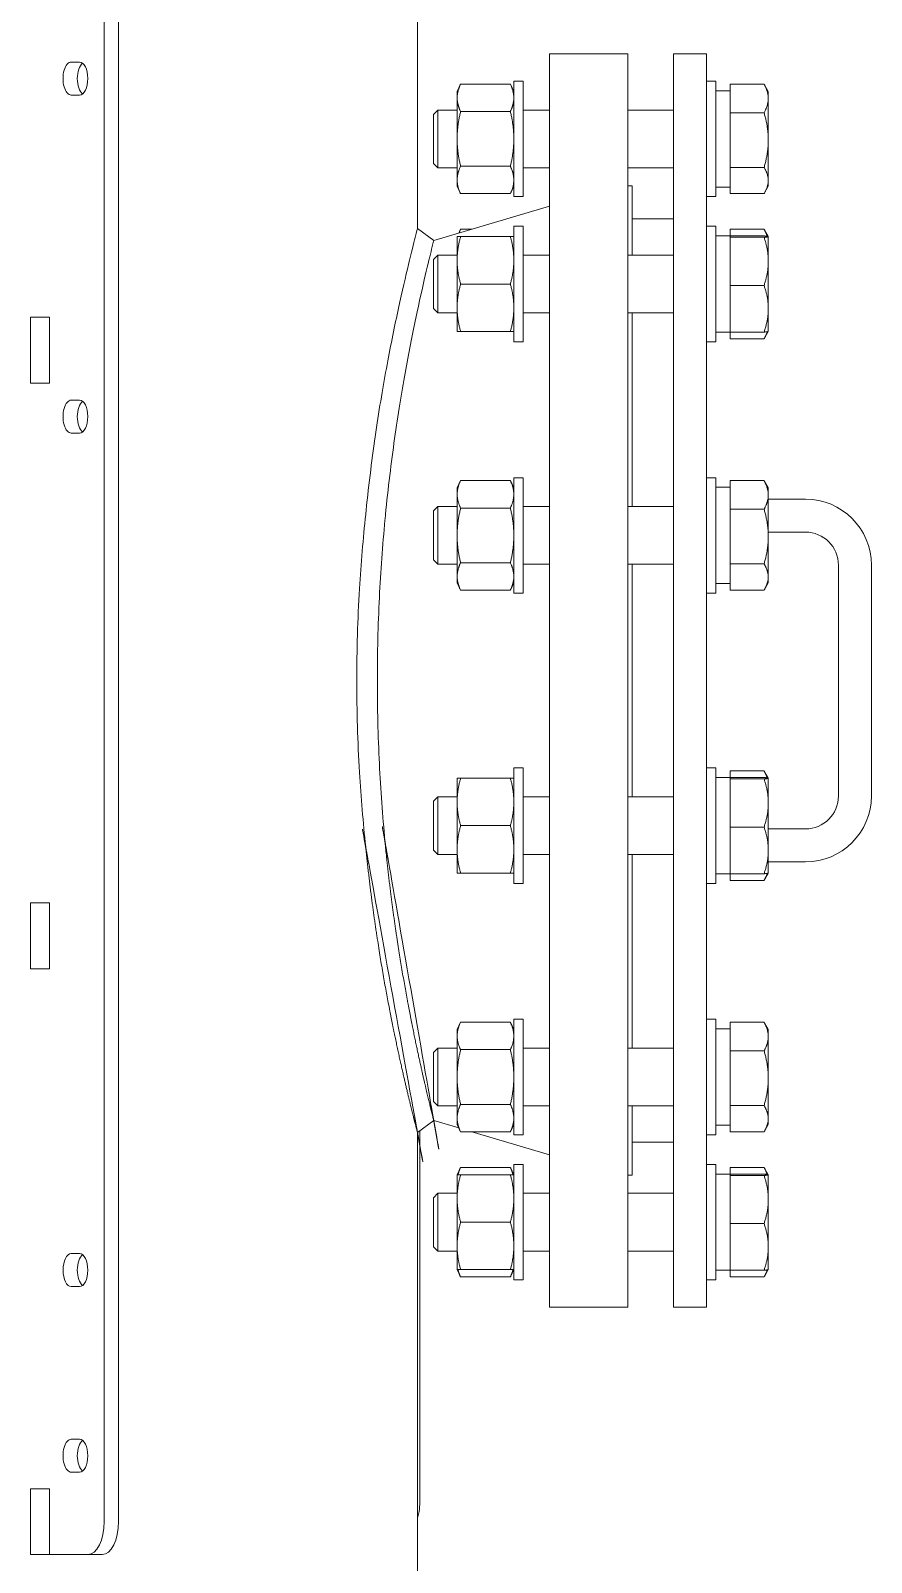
# Model space of a CAD drawing. Header units: inches. Extents: x 20 to 536, y 8 to 344.
# Drawn here: x 127.18 to 139.93, y 98.86 to 122.08 of the extents above; entities that cross this region are included whole.
import ezdxf

# ---------------------------------------------------------------- set-up
doc = ezdxf.new("R2010")
doc.units = ezdxf.units.IN
doc.header["$LTSCALE"] = 16
doc.header["$MEASUREMENT"] = 0
doc.layers.add('Visible (ANSI)', color=7, linetype='Continuous', lineweight=50)

msp = doc.modelspace()

# ---------------------------------------------------------------- linework, layer by layer
at = {"layer": 'Visible (ANSI)', "linetype": 'Continuous', "lineweight": 18}
for p, q in [((133.049184188083, 119.0787245635524), (133.049184188083, 140.2292990986651)), ((128.2997833185475, 99.47596743752455), (128.2997833185475, 128.2259674375245)), ((128.5162896694937, 128.2259674375245), (128.5162896694937, 99.47596743752455)), ((135.049184188083, 102.7259674375245), (135.049184188083, 121.7259674375245)), ((135.049184188083, 121.7259674375245), (136.239184188083, 121.7259674375245)), ((136.239184188083, 102.7259674375245), (136.239184188083, 121.7259674375245)), ((136.9294772440828, 121.7259674375245), (136.9294772440828, 102.7259674375246)), ((137.4294772440828, 121.7259674375245), (136.9294772440828, 121.7259674375245)), ((137.4294772440828, 102.7259674375246), (137.4294772440828, 121.7259674375245)), ((127.7997833185478, 121.6009674375245), (127.9247833185477, 121.6009674375245)), ((133.6498522440821, 121.1553369609816), (133.7017194989885, 121.2665666480763)), ((133.7017194989885, 121.2665666480763), (134.4569849891757, 121.2665666480763)), ((134.5088522440821, 121.1553369609816), (134.4569849891757, 121.2665666480763)), ((134.5088522440821, 121.3113369609816), (134.5088522440821, 119.5613369609816)), ((134.5088522440821, 121.3113369609816), (134.6494772440821, 121.3113369609816)), ((134.6494772440821, 119.5613369609816), (134.6494772440821, 121.3113369609816)), ((137.4294772440821, 121.3113369609816), (137.5701022440821, 121.3113369609816)), ((137.5701022440821, 119.5613369609816), (137.5701022440821, 121.3113369609816)), ((137.789102244082, 121.1146466769448), (137.7891022440821, 121.2660157588421)), ((137.7891022440821, 121.2660157588421), (138.3030310833954, 121.2660157588421)), ((138.3672272440821, 121.1550869609816), (138.3097381032765, 121.2546610737404)), ((127.9247833185477, 121.1009674375246), (127.7997833185478, 121.1009674375246)), ((133.6498522440821, 121.1553369609816), (133.649852244082, 121.0590092263026)), ((133.649852244082, 121.0590092263026), (133.6498522440819, 120.4363369609816)), ((137.7891022440821, 121.1658369609816), (137.5701022440821, 121.1658369609816)), ((137.789102244082, 121.1146466769448), (137.789102244082, 120.984479402243)), ((137.7891022440819, 120.8331103203457), (137.7891022440819, 120.9844794022429)), ((138.367227244082, 121.0495630395939), (138.3672272440821, 121.1550869609816)), ((138.3672272440819, 120.4182709214155), (138.367227244082, 121.0495630395939)), ((133.2891022440821, 120.8076869609816), (133.3552561810899, 120.8738369609816)), ((133.2891022440821, 120.0649869609816), (133.2891022440821, 120.8076869609816)), ((133.3552561810899, 120.8738369609816), (133.3552561810899, 119.9988369609816)), ((133.6498522440821, 120.8738369609816), (133.3552561810899, 120.8738369609816)), ((133.7017194989883, 120.851451804529), (134.4569849891755, 120.851451804529)), ((135.0491841880823, 120.8738369609816), (134.6494772440821, 120.8738369609816)), ((136.9294772440821, 120.8738369609816), (136.2391841880823, 120.8738369609816)), ((137.7891022440819, 120.5430060464471), (137.7891022440819, 120.8331103203457)), ((137.7891022440819, 120.8331103203457), (138.3030310833952, 120.8331103203457)), ((137.7891022440819, 120.5430060464471), (137.7891022440819, 120.2935357963838)), ((133.6498522440819, 120.4363369609816), (133.649852244082, 119.8136646956606)), ((137.7891022440819, 120.0034315224852), (137.7891022440819, 120.2935357963838)), ((138.367227244082, 119.8050448428032), (138.3672272440818, 120.4182709214155)), ((133.2891022440821, 120.0649869609816), (133.3552561810899, 119.9988369609816)), ((133.6498522440821, 119.9988369609816), (133.3552561810899, 119.9988369609816)), ((133.649852244082, 119.8136646956606), (133.6498522440821, 119.7173369609816)), ((133.7017194989883, 120.0212221174343), (134.4569849891755, 120.0212221174343)), ((135.0491841880823, 119.9988369609816), (134.6494772440821, 119.9988369609816)), ((136.9294772440821, 119.9988369609816), (136.2391841880823, 119.9988369609816)), ((137.789102244082, 119.8646963304839), (137.7891022440819, 120.0034315224852)), ((137.7891022440819, 120.0034315224852), (138.3030310833952, 120.0034315224852)), ((137.789102244082, 119.8646963304839), (137.789102244082, 119.7453933551225)), ((133.6498522440821, 119.7173369609816), (133.7017194989885, 119.6061072738869)), ((133.7017194989885, 119.6061072738869), (134.4569849891757, 119.6061072738869)), ((134.5088522440821, 119.7173369609816), (134.4569849891757, 119.6061072738869)), ((136.239184188083, 119.7259674375245), (136.301684188083, 119.7259674375245)), ((136.3016841880819, 118.6738750776102), (136.301684188083, 119.7259674375245)), ((137.7678048407379, 119.7068369609816), (137.5701022440821, 119.7068369609816)), ((137.7891022440821, 119.6066581631211), (137.789102244082, 119.7453933551225)), ((137.7891022440821, 119.6066581631211), (138.3030310833955, 119.6066581631211)), ((138.3672272440821, 119.7175869609816), (138.3097381032765, 119.6180128482228)), ((138.3672272440821, 119.7175869609816), (138.367227244082, 119.8050448428032)), ((133.2955055021282, 118.8962408451416), (135.049184188083, 119.4159674375246)), ((134.5088522440821, 119.5613369609816), (134.6494772440821, 119.5613369609816)), ((137.4294772440821, 119.5613369609816), (137.5701022440821, 119.5613369609816)), ((134.508852244081, 119.1113750776102), (134.508852244081, 117.3613750776102)), ((134.508852244081, 119.1113750776102), (134.649477244081, 119.1113750776102)), ((134.649477244081, 117.3613750776102), (134.649477244081, 119.1113750776102)), ((136.301684188083, 119.2259674375245), (136.9294772440828, 119.2259674375245)), ((137.429477244081, 119.1113750776102), (137.570102244081, 119.1113750776102)), ((137.570102244081, 117.3613750776102), (137.570102244081, 119.1113750776102)), ((133.049184188083, 119.0787245635524), (133.2955055021282, 118.8962408451416)), ((133.649852244081, 118.9553750776102), (133.6498522440808, 118.5958750776102)), ((133.674677838996, 119.0086137377037), (133.7017194989909, 119.0666047647049)), ((133.7017194989909, 119.0666047647049), (133.8703530834785, 119.0666047647049)), ((133.7017194989872, 118.9553750776102), (134.4569849891744, 118.9553750776102)), ((137.7891022440809, 118.9658750776102), (137.5701022440809, 118.9658750776102)), ((137.7891022440845, 118.9658750776102), (137.7891022440845, 119.0660538754707)), ((137.7891022440845, 119.0660538754707), (138.3030310833979, 119.0660538754707)), ((137.7891022440809, 118.9658750776102), (137.7891022440809, 118.9517617404643)), ((137.7891022440811, 118.9653284263454), (138.3030310833944, 118.9653284263454)), ((137.7891022440808, 118.944467560732), (137.7891022440809, 118.9517617404643)), ((137.7891022440808, 118.6895827999232), (137.7891022440808, 118.944467560732)), ((137.7891022440808, 118.944467560732), (138.3030310833942, 118.944467560732)), ((138.3670960955992, 118.95535223345), (138.3097381032789, 119.054699190369)), ((138.3672272440809, 118.9551250776102), (138.3670960955957, 118.95535223345)), ((138.3672272440809, 118.9548979935387), (138.3672272440809, 118.9551250776102)), ((138.3672272440808, 118.5799908863644), (138.3672272440809, 118.9548979935387)), ((133.2891022440809, 118.6077250776102), (133.3552561810888, 118.6738750776102)), ((133.3552561810888, 118.6738750776102), (133.3552561810888, 117.7988750776102)), ((133.649852244081, 118.6738750776102), (133.3552561810888, 118.6738750776102)), ((135.0491841880812, 118.6738750776102), (134.649477244081, 118.6738750776102)), ((136.929477244081, 118.6738750776102), (136.2391841880812, 118.6738750776102)), ((137.7891022440808, 118.6895827999232), (137.7891022440807, 118.4703989728056)), ((133.2891022440809, 117.8650250776102), (133.2891022440809, 118.6077250776102)), ((133.6498522440808, 118.5958750776102), (133.6498522440808, 117.8768750776102)), ((137.7891022440807, 118.2155142119968), (137.7891022440807, 118.4703989728056)), ((138.3672272440808, 117.8614679704359), (138.3672272440808, 118.5799908863644)), ((133.7017194989871, 118.2363750776102), (134.4569849891743, 118.2363750776102)), ((137.7891022440807, 117.9679236309203), (137.7891022440807, 118.2155142119968)), ((137.7891022440807, 118.2155142119968), (138.3030310833941, 118.2155142119968)), ((137.7891022440807, 117.9679236309203), (137.7891022440808, 117.7550123099515)), ((127.1837364819187, 117.7359674375245), (127.4707852534795, 117.7359674375245)), ((127.1837364819187, 117.7359674375245), (127.1837364819187, 116.7359674375245)), ((127.4707852534795, 117.7359674375245), (127.4707852534795, 116.7359674375245)), ((133.2891022440809, 117.8650250776102), (133.3552561810888, 117.7988750776102)), ((133.649852244081, 117.7988750776102), (133.3552561810888, 117.7988750776102)), ((133.6498522440808, 117.8768750776102), (133.649852244081, 117.5173750776102)), ((135.0491841880812, 117.7988750776102), (134.649477244081, 117.7988750776102)), ((136.929477244081, 117.7988750776102), (136.2391841880812, 117.7988750776102)), ((136.3016841880809, 114.863429320896), (136.3016841880815, 117.7988750776102)), ((137.7891022440808, 117.507421728875), (137.7891022440808, 117.7550123099515)), ((138.3672272440809, 117.5176250776102), (138.3672272440808, 117.8614679704359)), ((133.7017194989872, 117.5173750776102), (134.4569849891744, 117.5173750776102)), ((137.7891022440809, 117.5068750776102), (137.5701022440809, 117.5068750776102)), ((137.7891022440809, 117.507421728875), (137.7891022440809, 117.5068750776102)), ((137.7891022440808, 117.507421728875), (138.3030310833942, 117.507421728875)), ((137.7891022440845, 117.4066962797497), (137.7891022440845, 117.5068750776102)), ((138.3670960955992, 117.5173979217704), (138.3097381032789, 117.4180509648513)), ((138.3672272440809, 117.5176250776102), (138.3670960955957, 117.5173979217704)), ((134.508852244081, 117.3613750776102), (134.649477244081, 117.3613750776102)), ((137.429477244081, 117.3613750776102), (137.5701022440809, 117.3613750776102)), ((137.7891022440845, 117.4066962797497), (138.3030310833979, 117.4066962797497)), ((127.1837364819187, 116.7359674375245), (127.4707852534795, 116.7359674375245)), ((127.7997833185478, 116.4759674375245), (127.9247833185477, 116.4759674375245)), ((127.9247833185477, 115.9759674375245), (127.7997833185478, 115.9759674375245)), ((133.6498522440803, 115.144929320896), (133.7017194989867, 115.2561590079906)), ((133.7017194989867, 115.2561590079906), (134.4569849891739, 115.2561590079906)), ((134.5088522440803, 115.144929320896), (134.4569849891739, 115.2561590079906)), ((134.5088522440803, 115.300929320896), (134.5088522440803, 113.5509293208959)), ((134.5088522440803, 115.300929320896), (134.6494772440803, 115.300929320896)), ((134.6494772440803, 113.5509293208959), (134.6494772440803, 115.300929320896)), ((137.4294772440803, 115.300929320896), (137.5701022440803, 115.300929320896)), ((137.5701022440803, 113.5509293208959), (137.5701022440803, 115.300929320896)), ((137.7891022440802, 115.1042390368592), (137.7891022440803, 115.2556081187564)), ((137.7891022440803, 115.2556081187564), (138.3030310833937, 115.2556081187564)), ((138.3672272440803, 115.144679320896), (138.3097381032747, 115.2442534336548)), ((133.6498522440803, 115.144929320896), (133.6498522440802, 115.048601586217)), ((133.6498522440802, 115.048601586217), (133.6498522440801, 114.425929320896)), ((137.7891022440803, 115.155429320896), (137.5701022440803, 115.155429320896)), ((137.7891022440802, 115.1042390368592), (137.7891022440802, 114.9740717621573)), ((137.7891022440801, 114.8227026802601), (137.7891022440802, 114.9740717621573)), ((138.3672272440802, 115.0391553995082), (138.3672272440803, 115.144679320896)), ((138.3672272440801, 114.4078632813298), (138.3672272440802, 115.0391553995082)), ((138.9294772440813, 114.9759674375245), (138.3672272440812, 114.9759674375245)), ((133.2891022440803, 114.797279320896), (133.3552561810882, 114.8634293208959)), ((133.2891022440803, 114.054579320896), (133.2891022440803, 114.797279320896)), ((133.3552561810882, 114.8634293208959), (133.3552561810882, 113.988429320896)), ((133.6498522440803, 114.8634293208959), (133.3552561810882, 114.8634293208959)), ((133.7017194989865, 114.8410441644433), (134.4569849891737, 114.8410441644433)), ((135.0491841880805, 114.8634293208959), (134.6494772440803, 114.8634293208959)), ((136.9294772440803, 114.8634293208959), (136.2391841880805, 114.8634293208959)), ((137.7891022440801, 114.5325984063615), (137.7891022440801, 114.8227026802601)), ((137.7891022440801, 114.8227026802601), (138.3030310833934, 114.8227026802601)), ((137.7891022440801, 114.5325984063615), (137.7891022440801, 114.2831281562982)), ((138.9294772440813, 114.4759674375245), (138.3672272440812, 114.4759674375245)), ((133.6498522440801, 114.425929320896), (133.6498522440802, 113.8032570555749)), ((137.7891022440801, 113.9930238823996), (137.7891022440801, 114.2831281562982)), ((138.3672272440802, 113.7946372027175), (138.3672272440801, 114.4078632813298)), ((133.2891022440803, 114.0545793208959), (133.3552561810882, 113.988429320896)), ((133.7017194989865, 114.0108144773486), (134.4569849891737, 114.0108144773486)), ((133.6498522440803, 113.988429320896), (133.3552561810882, 113.988429320896)), ((133.6498522440802, 113.8032570555749), (133.6498522440803, 113.706929320896)), ((135.0491841880805, 113.988429320896), (134.6494772440803, 113.988429320896)), ((136.9294772440803, 113.988429320896), (136.2391841880805, 113.988429320896)), ((136.3016841880808, 110.4635055541531), (136.3016841880808, 113.988429320896)), ((137.7891022440802, 113.8542886903982), (137.7891022440801, 113.9930238823996)), ((137.7891022440801, 113.9930238823996), (138.3030310833935, 113.9930238823996)), ((137.7891022440802, 113.8542886903982), (137.7891022440802, 113.7349857150369)), ((138.3672272440803, 113.707179320896), (138.3672272440802, 113.7946372027175)), ((139.4294772440813, 110.4759674375245), (139.4294772440813, 113.9759674375245)), ((139.9294772440813, 110.4759674375245), (139.9294772440813, 113.9759674375245)), ((133.6498522440803, 113.706929320896), (133.7017194989867, 113.5956996338013)), ((133.7017194989867, 113.5956996338013), (134.4569849891739, 113.5956996338013)), ((134.5088522440803, 113.706929320896), (134.4569849891739, 113.5956996338013)), ((134.5088522440803, 113.5509293208959), (134.6494772440803, 113.5509293208959)), ((137.4294772440803, 113.5509293208959), (137.5701022440803, 113.5509293208959)), ((137.7891022440803, 113.696429320896), (137.5701022440803, 113.696429320896)), ((137.7891022440803, 113.5962505230355), (137.7891022440802, 113.7349857150369)), ((137.7891022440803, 113.5962505230355), (138.3030310833937, 113.5962505230355)), ((138.3672272440803, 113.707179320896), (138.3097381032747, 113.6076052081371)), ((134.5088522440803, 110.9010055541531), (134.5088522440803, 109.1510055541531)), ((134.5088522440803, 110.9010055541531), (134.6494772440803, 110.9010055541531)), ((134.6494772440803, 109.1510055541531), (134.6494772440803, 110.9010055541531)), ((137.4294772440803, 110.9010055541531), (137.5701022440803, 110.9010055541531)), ((137.5701022440803, 109.1510055541531), (137.5701022440803, 110.9010055541531)), ((137.7891022440803, 110.7555055541531), (137.5701022440803, 110.7555055541531)), ((137.7891022440851, 110.7555055541531), (137.7891022440852, 110.8556843520136)), ((137.7891022440852, 110.8556843520136), (138.3030310833986, 110.8556843520136)), ((137.7891022440803, 110.7555055541531), (137.7891022440803, 110.7413922170072)), ((137.7891022440804, 110.7549589028883), (138.3030310833938, 110.7549589028883)), ((138.3670960955999, 110.7449827099929), (138.3097381032796, 110.844329666912)), ((133.6498522440803, 110.7450055541531), (133.6498522440801, 110.3855055541531)), ((133.7017194989866, 110.7450055541531), (134.4569849891737, 110.7450055541531)), ((137.7891022440802, 110.7340980372749), (137.7891022440803, 110.7413922170072)), ((137.7891022440801, 110.4792132764661), (137.7891022440802, 110.7340980372749)), ((137.7891022440802, 110.7340980372749), (138.3030310833935, 110.7340980372749)), ((138.3672272440803, 110.7447555541531), (138.367096095595, 110.7449827099929)), ((138.3672272440803, 110.7445284700816), (138.3672272440803, 110.7447555541531)), ((138.3672272440801, 110.3696213629073), (138.3672272440803, 110.7445284700816)), ((133.2891022440803, 110.3973555541531), (133.3552561810882, 110.4635055541531)), ((133.2891022440803, 109.6546555541531), (133.2891022440803, 110.3973555541531)), ((133.3552561810882, 110.4635055541531), (133.3552561810882, 109.5885055541531)), ((133.6498522440803, 110.4635055541531), (133.3552561810882, 110.4635055541531)), ((133.6498522440801, 110.3855055541531), (133.6498522440801, 109.6665055541531)), ((135.0491841880805, 110.4635055541531), (134.6494772440803, 110.4635055541531)), ((136.9294772440803, 110.4635055541531), (136.2391841880805, 110.4635055541531)), ((137.7891022440801, 110.4792132764661), (137.7891022440801, 110.2600294493485)), ((138.3672272440801, 109.6510984469788), (138.3672272440801, 110.3696213629073)), ((137.7891022440801, 110.0051446885397), (137.7891022440801, 110.2600294493485)), ((133.7017194989865, 110.0260055541531), (134.4569849891736, 110.0260055541531)), ((137.7891022440801, 109.7575541074632), (137.7891022440801, 110.0051446885397)), ((137.7891022440801, 110.0051446885397), (138.3030310833934, 110.0051446885397)), ((138.3672272440812, 109.9759674375246), (138.9294772440813, 109.9759674375246)), ((133.2891022440803, 109.6546555541531), (133.3552561810882, 109.5885055541531)), ((133.6498522440801, 109.6665055541531), (133.6498522440803, 109.3070055541531)), ((137.7891022440801, 109.7575541074632), (137.7891022440801, 109.5446427864944)), ((138.3672272440803, 109.3072555541531), (138.3672272440801, 109.6510984469788)), ((133.6498522440803, 109.5885055541531), (133.3552561810882, 109.5885055541531)), ((135.0491841880805, 109.5885055541531), (134.6494772440803, 109.5885055541531)), ((136.9294772440803, 109.5885055541531), (136.2391841880805, 109.5885055541531)), ((136.3016841880815, 106.6530597974389), (136.3016841880809, 109.5885055541531)), ((137.7891022440802, 109.2970522054179), (137.7891022440801, 109.5446427864944)), ((138.3672272440812, 109.4759674375245), (138.9294772440813, 109.4759674375245)), ((133.7017194989866, 109.3070055541531), (134.4569849891737, 109.3070055541531)), ((134.5088522440803, 109.1510055541531), (134.6494772440803, 109.1510055541531)), ((137.4294772440803, 109.1510055541531), (137.5701022440803, 109.1510055541531)), ((137.7891022440803, 109.2965055541531), (137.5701022440803, 109.2965055541531)), ((137.7891022440803, 109.2970522054179), (137.7891022440803, 109.2965055541531)), ((137.7891022440802, 109.2970522054179), (138.3030310833936, 109.2970522054179)), ((137.7891022440852, 109.1963267562927), (137.7891022440851, 109.2965055541531)), ((137.7891022440852, 109.1963267562927), (138.3030310833986, 109.1963267562927)), ((138.3670960955999, 109.3070283983133), (138.3097381032796, 109.2076814413943)), ((138.3672272440803, 109.3072555541531), (138.367096095595, 109.3070283983133)), ((127.1837364819187, 108.8559674375245), (127.4707852534795, 108.8559674375245)), ((127.1837364819187, 108.8559674375245), (127.1837364819187, 107.8559674375245)), ((127.4707852534795, 108.8559674375245), (127.4707852534795, 107.8559674375245)), ((127.1837364819187, 107.8559674375245), (127.4707852534795, 107.8559674375245)), ((133.649852244081, 106.9345597974389), (133.7017194989874, 107.0457894845336)), ((133.7017194989874, 107.0457894845336), (134.4569849891745, 107.0457894845336)), ((134.508852244081, 106.9345597974389), (134.4569849891745, 107.0457894845336)), ((134.508852244081, 107.0905597974389), (134.508852244081, 105.3405597974389)), ((134.508852244081, 107.0905597974389), (134.649477244081, 107.0905597974389)), ((134.649477244081, 105.3405597974389), (134.649477244081, 107.0905597974389)), ((137.429477244081, 107.0905597974389), (137.570102244081, 107.0905597974389)), ((137.570102244081, 105.3405597974389), (137.570102244081, 107.0905597974389)), ((137.7891022440809, 106.8938695134022), (137.7891022440809, 107.0452385952994)), ((137.7891022440809, 107.0452385952994), (138.3030310833943, 107.0452385952994)), ((133.649852244081, 106.9345597974389), (133.6498522440808, 106.8382320627599)), ((133.6498522440808, 106.8382320627599), (133.6498522440807, 106.2155597974389)), ((137.7891022440809, 106.9450597974389), (137.5701022440809, 106.9450597974389)), ((137.7891022440809, 106.8938695134022), (137.7891022440808, 106.7637022387002)), ((138.3672272440809, 106.9343097974389), (138.3097381032753, 107.0338839101977)), ((138.3672272440808, 106.8287858760512), (138.3672272440809, 106.9343097974389)), ((138.3672272440807, 106.1974937578728), (138.3672272440808, 106.8287858760512)), ((133.2891022440809, 106.5869097974389), (133.3552561810888, 106.6530597974389)), ((133.2891022440809, 105.8442097974389), (133.2891022440809, 106.5869097974389)), ((133.3552561810888, 106.6530597974389), (133.3552561810888, 105.7780597974389)), ((133.649852244081, 106.6530597974389), (133.3552561810888, 106.6530597974389)), ((133.7017194989872, 106.6306746409862), (134.4569849891743, 106.6306746409862)), ((135.0491841880812, 106.6530597974389), (134.649477244081, 106.6530597974389)), ((136.929477244081, 106.6530597974389), (136.2391841880812, 106.6530597974389)), ((137.7891022440807, 106.612333156803), (137.7891022440808, 106.7637022387002)), ((137.7891022440807, 106.3222288829044), (137.7891022440807, 106.612333156803)), ((137.7891022440807, 106.612333156803), (138.3030310833941, 106.612333156803)), ((133.6498522440808, 106.2155597974389), (133.6498522440808, 105.5928875321179)), ((137.7891022440807, 106.3222288829044), (137.7891022440807, 106.0727586328412)), ((138.3672272440808, 105.5842676792605), (138.3672272440807, 106.1974937578728)), ((137.7891022440807, 105.7826543589426), (137.7891022440807, 106.0727586328412)), ((133.2891022440809, 105.8442097974389), (133.3552561810888, 105.7780597974389)), ((133.649852244081, 105.7780597974389), (133.3552561810888, 105.7780597974389)), ((133.7017194989872, 105.8004449538916), (134.4569849891743, 105.8004449538916)), ((135.0491841880812, 105.7780597974389), (134.649477244081, 105.7780597974389)), ((136.929477244081, 105.7780597974389), (136.2391841880812, 105.7780597974389)), ((136.301684188083, 104.7259674375245), (136.3016841880819, 105.7780597974389)), ((137.7891022440808, 105.6439191669412), (137.7891022440807, 105.7826543589426)), ((137.7891022440807, 105.7826543589426), (138.3030310833941, 105.7826543589426)), ((137.7891022440808, 105.6439191669412), (137.7891022440809, 105.5246161915798)), ((133.2955055021282, 105.5556940299075), (133.049184188083, 105.3732103114966)), ((133.2955055021282, 105.5556940299075), (133.6746778389943, 105.4433211373454)), ((133.6498522440808, 105.5928875321179), (133.649852244081, 105.4965597974389)), ((133.649852244081, 105.4965597974389), (133.7017194989874, 105.3853301103442)), ((134.5088522440809, 105.4965597974389), (134.4569849891745, 105.3853301103442)), ((137.7891022440809, 105.4860597974389), (137.5701022440809, 105.4860597974389)), ((137.7891022440809, 105.3858809995784), (137.7891022440809, 105.5246161915798)), ((138.3672272440809, 105.4968097974389), (138.3097381032753, 105.3972356846801)), ((138.3672272440809, 105.4968097974389), (138.3672272440809, 105.5842676792605)), ((133.049184188083, 90.9697841664718), (133.049184188083, 105.3732103114966)), ((133.0816331640085, 99.72596743752452), (133.0816331640085, 105.3972496838385)), ((133.7017194989874, 105.3853301103442), (134.4569849891745, 105.3853301103442)), ((133.8703530834767, 105.3853301103442), (135.049184188083, 105.0359674375245)), ((134.508852244081, 105.3405597974389), (134.649477244081, 105.3405597974389)), ((136.301684188083, 105.2259674375246), (136.9294772440828, 105.2259674375246)), ((137.429477244081, 105.3405597974389), (137.5701022440809, 105.3405597974389)), ((137.7891022440809, 105.3858809995784), (138.3030310833943, 105.3858809995784)), ((133.6498522440834, 104.7345979140675), (133.7017194989898, 104.8458276011621)), ((133.6498522440821, 104.7345979140675), (133.6498522440819, 104.3750979140675)), ((133.7017194989898, 104.8458276011621), (134.456984989177, 104.8458276011621)), ((133.7017194989884, 104.7345979140675), (134.4569849891755, 104.7345979140675)), ((134.5088522440834, 104.7345979140675), (134.456984989177, 104.8458276011621)), ((134.5088522440821, 104.8905979140675), (134.5088522440821, 103.1405979140674)), ((134.5088522440821, 104.8905979140675), (134.6494772440821, 104.8905979140675)), ((134.6494772440821, 103.1405979140674), (134.6494772440821, 104.8905979140675)), ((136.239184188083, 104.7259674375245), (136.301684188083, 104.7259674375245)), ((137.4294772440821, 104.8905979140675), (137.5701022440821, 104.8905979140675)), ((137.5701022440821, 103.1405979140675), (137.5701022440821, 104.8905979140675)), ((137.7891022440821, 104.7450979140675), (137.5701022440821, 104.7450979140675)), ((137.7891022440833, 104.7450979140675), (137.7891022440834, 104.845276711928)), ((137.7891022440834, 104.845276711928), (138.3030310833968, 104.845276711928)), ((137.7891022440821, 104.7450979140675), (137.789102244082, 104.7309845769216)), ((137.7891022440822, 104.7445512628027), (138.3030310833956, 104.7445512628027)), ((137.789102244082, 104.7236903971893), (137.789102244082, 104.7309845769216)), ((137.7891022440819, 104.4688056363805), (137.789102244082, 104.7236903971893)), ((137.789102244082, 104.7236903971893), (138.3030310833953, 104.7236903971893)), ((138.3670960955981, 104.7345750699073), (138.3097381032778, 104.8339220268263)), ((138.3672272440821, 104.7343479140675), (138.3670960955968, 104.7345750699073)), ((138.3672272440821, 104.734120829996), (138.3672272440821, 104.7343479140675)), ((138.3672272440819, 104.3592137228217), (138.3672272440821, 104.734120829996)), ((133.2891022440821, 104.3869479140675), (133.3552561810899, 104.4530979140675)), ((133.2891022440821, 103.6442479140675), (133.2891022440821, 104.3869479140675)), ((133.3552561810899, 104.4530979140675), (133.3552561810899, 103.5780979140675)), ((133.6498522440821, 104.4530979140675), (133.35525618109, 104.4530979140675)), ((133.6498522440819, 104.3750979140674), (133.6498522440819, 103.6560979140674)), ((135.0491841880823, 104.4530979140675), (134.6494772440821, 104.4530979140675)), ((136.9294772440821, 104.4530979140675), (136.2391841880823, 104.4530979140675)), ((137.7891022440819, 104.4688056363805), (137.7891022440819, 104.2496218092629)), ((138.3672272440819, 103.6406908068932), (138.3672272440819, 104.3592137228217)), ((137.7891022440818, 103.9947370484541), (137.7891022440819, 104.2496218092629)), ((133.7017194989883, 104.0155979140675), (134.4569849891754, 104.0155979140675)), ((137.7891022440819, 103.7471464673776), (137.7891022440818, 103.9947370484541)), ((137.7891022440818, 103.9947370484541), (138.3030310833952, 103.9947370484541)), ((133.2891022440821, 103.6442479140675), (133.3552561810899, 103.5780979140675)), ((133.6498522440821, 103.5780979140675), (133.35525618109, 103.5780979140675)), ((133.6498522440819, 103.6560979140674), (133.6498522440821, 103.2965979140675)), ((135.0491841880823, 103.5780979140675), (134.6494772440821, 103.5780979140675)), ((136.9294772440821, 103.5780979140675), (136.2391841880823, 103.5780979140675)), ((137.7891022440819, 103.7471464673776), (137.7891022440819, 103.5342351464088)), ((138.3672272440821, 103.2968479140675), (138.3672272440819, 103.6406908068932)), ((127.7997833185478, 103.5384674375245), (127.9247833185477, 103.5384674375245)), ((137.789102244082, 103.2866445653323), (137.7891022440819, 103.5342351464088)), ((133.6498522440834, 103.2965979140675), (133.7017194989898, 103.1853682269728)), ((133.7017194989884, 103.2965979140675), (134.4569849891755, 103.2965979140675)), ((133.7017194989898, 103.1853682269728), (134.456984989177, 103.1853682269728)), ((134.5088522440834, 103.2965979140675), (134.456984989177, 103.1853682269728)), ((134.5088522440821, 103.1405979140674), (134.6494772440821, 103.1405979140674)), ((137.4294772440821, 103.1405979140675), (137.5701022440821, 103.1405979140675)), ((137.7891022440821, 103.2860979140675), (137.5701022440821, 103.2860979140675)), ((137.7891022440821, 103.2866445653323), (137.7891022440821, 103.2860979140675)), ((137.789102244082, 103.2866445653323), (138.3030310833954, 103.2866445653323)), ((137.7891022440834, 103.185919116207), (137.7891022440833, 103.2860979140675)), ((137.7891022440834, 103.185919116207), (138.3030310833968, 103.185919116207)), ((138.3670960955981, 103.2966207582277), (138.3097381032778, 103.1972738013087)), ((138.3672272440821, 103.2968479140675), (138.3670960955968, 103.2966207582277)), ((127.9247833185477, 103.0384674375245), (127.7997833185478, 103.0384674375245)), ((135.049184188083, 102.7259674375245), (136.239184188083, 102.7259674375245)), ((137.4294772440828, 102.7259674375246), (136.9294772440828, 102.7259674375246)), ((127.7997833185478, 100.7259674375245), (127.9247833185477, 100.7259674375245)), ((127.9247833185477, 100.2259674375245), (127.7997833185478, 100.2259674375245)), ((127.1837364819187, 99.97596743752453), (127.4707852534795, 99.97596743752453)), ((127.1837364819187, 99.97596743752453), (127.1837364819187, 98.97596743752453)), ((127.4707852534795, 99.97596743752453), (127.4707852534795, 98.97596743752453)), ((127.1837364819187, 98.97596743752453), (127.4707852534795, 98.97596743752453)), ((127.4707852534795, 98.97596743752455), (128.0497833185477, 98.97596743752455)), ((128.0497833185477, 98.97596743752455), (128.2662896694938, 98.97596743752455))]:
    msp.add_line(p, q, dxfattribs=at)
for centre, radius, start, end in [((138.9294772440813, 113.9759674375245), 0.9999999999999974, 0, 90), ((138.9294772440813, 113.9759674375245), 0.4999999999999977, 0, 90), ((138.9294772440813, 110.4759674375245), 0.9999999999999996, 270, 0), ((138.9294772440813, 110.4759674375245), 0.4999999999999998, 270, 0)]:
    msp.add_arc(centre, radius, start, end, dxfattribs=at)
for centre, major_axis, ratio, start_param, end_param in [((127.7997833185478, 121.3509674375245), (-1.430448924262863e-16, -0.2500000000000006), 0.4999999999997428, 3.141592653589797, 6.283185307179591), ((128.0162896694939, 121.3509674375245), (2.18547839493141e-17, 0.2499999999999997), 0.4999999999997428, 0.3747344327087763, 2.766858220881184), ((127.9247833185477, 121.3509674375245), (1.262267819895514e-16, 0.2500000000000006), 0.4999999999997428, 3.141592653589797, 6.28318530717959), ((137.4148509042701, 120.4363369609816), (-4.137184712171234, 0.06421664950866535), 0.1756431274590106, 1.658938719759424, 1.664106504041945), ((127.7997833185478, 116.2259674375246), (-2.014169751803495e-16, -0.2500000000000003), 0.4999999999997428, 3.141592653589798, 6.283185307179592), ((128.0162896694939, 116.2259674375246), (-1.639108796198558e-17, 0.2499999999999999), 0.4999999999997427, 0.3747344327087756, 2.766858220881184), ((127.9247833185477, 116.2259674375246), (2.355007017360657e-16, 0.2499999999999999), 0.4999999999997427, 3.1415926535898, 6.283185307179593), ((127.7997833185478, 103.2884674375245), (3.652619660452455e-16, -0.2499999999999993), 0.4999999999997427, 3.141592653589781, 6.283185307179574), ((128.0162896694939, 103.2884674375245), (0, 0.2500000000000007), 0.4999999999997427, 0.3747344327087759, 2.766858220881017), ((127.9247833185477, 103.2884674375245), (-3.545784648951117e-16, 0.2499999999999993), 0.4999999999997427, 3.141592653589782, 6.283185307179575), ((127.7997833185478, 100.4759674375245), (1.016768682334167e-15, -0.2499999999999993), 0.4999999999997427, 3.14159265358976, 6.283185307179553), ((128.0162896694939, 100.4759674375245), (1.092739197465705e-17, 0.2499999999999998), 0.4999999999997428, 0.3747344327087925, 2.766858220881184), ((127.9247833185477, 100.4759674375245), (-9.883671994248948e-16, 0.2499999999999993), 0.4999999999997427, 3.141592653589761, 6.283185307179554), ((128.0497833185477, 99.47596743752455), (1.36480044826931e-15, -0.5000000000000021), 0.4999999999997427, 0, 1.570796326794895), ((128.2662896694938, 99.47596743752455), (8.839952013846461e-16, -0.5000000000000012), 0.4999999999997428, 0, 1.570796326794873)]:
    msp.add_ellipse(centre, major_axis=major_axis, ratio=ratio, start_param=start_param, end_param=end_param, dxfattribs=at)
for points, weights in [([(133.7017194989885, 121.2665666480763), (133.649852244082, 121.1553369609816), (133.649852244082, 121.0590092263026)], [1, 1.037954849302034, 1]), ([(134.508852244082, 121.0590092263026), (134.508852244082, 121.1553369609816), (134.4569849891757, 121.2665666480763)], [1, 1.03795484930203, 1]), ([(138.367227244082, 121.0495630395939), (138.367227244082, 121.1500190961979), (138.3030310833955, 121.2660157588421)], [1, 1.043141395740174, 1.010018749357402]), ([(138.3030310833955, 121.2660157588421), (138.3064833899224, 121.2602984026338), (138.3097381032765, 121.2546610737404)], [1.010018749357404, 1.011746391566249, 1.013266553232241]), ([(133.649852244082, 121.0590092263026), (133.6498522440819, 120.9626814916237), (133.7017194989883, 120.851451804529)], [1, 1.037954849302041, 1]), ([(134.4569849891755, 120.851451804529), (134.5088522440819, 120.9626814916237), (134.508852244082, 121.0590092263026)], [1, 1.037954849302041, 1]), ([(138.3030310833952, 120.8331103203457), (138.3672272440819, 120.9491069829898), (138.367227244082, 121.0495630395939)], [1.010018749357407, 1.043141395740193, 1]), ([(133.7017194989883, 120.851451804529), (133.6498522440819, 120.6289924303396), (133.6498522440819, 120.4363369609816)], [1, 1.037954849302045, 1]), ([(134.5088522440819, 120.4363369609816), (134.5088522440819, 120.6289924303396), (134.4569849891755, 120.851451804529)], [1, 1.037954849302038, 1]), ([(138.3672272440819, 120.4182709214155), (138.3672272440819, 120.6107985564818), (138.3030310833952, 120.8331103203457)], [1, 1.043141395740179, 1.010018749357404]), ([(133.6498522440819, 120.4363369609816), (133.6498522440819, 120.2436814916237), (133.7017194989883, 120.0212221174343)], [1, 1.037954849302045, 1]), ([(134.4569849891755, 120.0212221174343), (134.5088522440819, 120.2436814916237), (134.5088522440819, 120.4363369609816)], [1, 1.037954849302038, 1]), ([(138.3030310833953, 120.0034315224852), (138.3672272440819, 120.2257432863492), (138.3672272440819, 120.4182709214155)], [1.010018749357401, 1.043141395740167, 1]), ([(133.7017194989883, 120.0212221174343), (133.6498522440819, 119.9099924303396), (133.649852244082, 119.8136646956606)], [1, 1.037954849302059, 1]), ([(133.649852244082, 119.8136646956606), (133.649852244082, 119.7173369609816), (133.7017194989885, 119.6061072738869)], [1, 1.037954849302052, 1]), ([(134.508852244082, 119.8136646956606), (134.5088522440819, 119.9099924303396), (134.4569849891755, 120.0212221174343)], [1, 1.037954849302036, 1]), ([(134.4569849891757, 119.6061072738869), (134.508852244082, 119.7173369609816), (134.508852244082, 119.8136646956606)], [1, 1.037954849302021, 1]), ([(138.367227244082, 119.8050448428032), (138.3672272440819, 119.8971164212654), (138.3030310833953, 120.0034315224852)], [1, 1.043141395740171, 1.010018749357402]), ([(138.3030310833955, 119.6066581631211), (138.367227244082, 119.7129732643409), (138.367227244082, 119.8050448428032)], [1.010018749357402, 1.043141395740174, 1]), ([(133.649852244081, 118.9553750776102), (133.6498522440809, 118.9553750776102), (133.7017194989872, 118.9553750776102)], [1, 1.037954849302038, 1]), ([(133.7017194989872, 118.9553750776102), (133.6498522440808, 118.7627196082522), (133.6498522440808, 118.5958750776102)], [1, 1.037954849302034, 1]), ([(133.7017194989909, 119.0666047647049), (133.6880146864401, 119.0372146993453), (133.6780725349564, 119.0096198021429)], [1, 1.009756301608441, 1.01449688465521]), ([(134.5088522440808, 118.5958750776102), (134.5088522440808, 118.7627196082522), (134.4569849891744, 118.9553750776102)], [1, 1.03795484930203, 1]), ([(134.4569849891744, 118.9553750776102), (134.5088522440809, 118.9553750776102), (134.5088522440809, 118.9553750776102)], [1, 1.037954849302043, 1]), ([(138.3030310833979, 119.0660538754707), (138.3064833899248, 119.0603365192623), (138.3097381032789, 119.054699190369)], [1.010018749357407, 1.011746391566251, 1.013266553232245]), ([(138.3495380107901, 118.9602289293581), (138.3338080668388, 119.0104426468984), (138.3030310833979, 119.0660538754707)], [1.024299689309916, 1.02563189319187, 1.010018749357404]), ([(138.3672272440809, 118.9548979935387), (138.367227244081, 118.9597387742509), (138.3030310833944, 118.9653284263454)], [1, 1.043141395740166, 1.010018749357401]), ([(138.3030310833942, 118.944467560732), (138.3672272440809, 118.9500572128265), (138.3672272440809, 118.9548979935387)], [1.010018749357404, 1.043141395740183, 1]), ([(138.3672272440808, 118.5799908863644), (138.3672272440808, 118.7491450996184), (138.3030310833942, 118.944467560732)], [1, 1.043141395740174, 1.010018749357402]), ([(133.6498522440808, 118.5958750776102), (133.6498522440807, 118.4290305469682), (133.7017194989871, 118.2363750776102)], [1, 1.037954849302041, 1]), ([(134.4569849891743, 118.2363750776102), (134.5088522440807, 118.4290305469681), (134.5088522440808, 118.5958750776102)], [1, 1.037954849302041, 1]), ([(138.3030310833941, 118.2155142119968), (138.3672272440807, 118.4108366731103), (138.3672272440808, 118.5799908863644)], [1.010018749357407, 1.043141395740193, 1]), ([(133.7017194989871, 118.2363750776102), (133.6498522440807, 118.0437196082522), (133.6498522440808, 117.8768750776102)], [1, 1.037954849302045, 1]), ([(134.5088522440808, 117.8768750776102), (134.5088522440807, 118.0437196082522), (134.4569849891743, 118.2363750776102)], [1, 1.037954849302038, 1]), ([(138.3672272440808, 117.8614679704359), (138.3672272440807, 118.0257814029777), (138.3030310833941, 118.2155142119968)], [1, 1.043141395740179, 1.010018749357404]), ([(133.6498522440808, 117.8768750776102), (133.6498522440808, 117.7100305469682), (133.7017194989872, 117.5173750776102)], [1, 1.037954849302045, 1]), ([(134.4569849891744, 117.5173750776102), (134.5088522440808, 117.7100305469682), (134.5088522440808, 117.8768750776102)], [1, 1.037954849302038, 1]), ([(138.3030310833942, 117.507421728875), (138.3672272440808, 117.697154537894), (138.3672272440808, 117.8614679704359)], [1.010018749357401, 1.043141395740167, 1]), ([(133.7017194989872, 117.5173750776102), (133.6498522440809, 117.5173750776102), (133.649852244081, 117.5173750776102)], [1, 1.037954849302059, 1]), ([(134.5088522440809, 117.5173750776102), (134.5088522440809, 117.5173750776102), (134.4569849891744, 117.5173750776102)], [1, 1.037954849302036, 1]), ([(138.3670960955957, 117.5173979217704), (138.3644225300954, 117.5127671704866), (138.3030310833942, 117.507421728875)], [1.003732893365508, 1.041648957046411, 1.010018749357402]), ([(138.3030310833979, 117.4066962797497), (138.3368795442836, 117.4627526312), (138.3525886696506, 117.5130113809695)], [1.010018749357404, 1.027216582859182, 1.023854694084889]), ([(133.7017194989867, 115.2561590079906), (133.6498522440802, 115.144929320896), (133.6498522440802, 115.048601586217)], [1, 1.037954849302018, 1]), ([(134.5088522440802, 115.048601586217), (134.5088522440802, 115.144929320896), (134.4569849891739, 115.2561590079906)], [1, 1.03795484930202, 1]), ([(138.3672272440802, 115.0391553995082), (138.3672272440802, 115.1396114561123), (138.3030310833937, 115.2556081187564)], [1, 1.043141395740166, 1.010018749357401]), ([(138.3030310833937, 115.2556081187564), (138.3064833899206, 115.2498907625481), (138.3097381032747, 115.2442534336548)], [1.010018749357404, 1.011746391566249, 1.013266553232241]), ([(133.6498522440802, 115.048601586217), (133.6498522440801, 114.952273851538), (133.7017194989865, 114.8410441644433)], [1, 1.037954849302038, 1]), ([(134.4569849891737, 114.8410441644433), (134.5088522440801, 114.952273851538), (134.5088522440802, 115.048601586217)], [1, 1.037954849302043, 1]), ([(138.3030310833934, 114.8227026802601), (138.3672272440801, 114.9386993429042), (138.3672272440802, 115.0391553995082)], [1.010018749357404, 1.043141395740183, 1]), ([(133.7017194989865, 114.8410441644433), (133.6498522440801, 114.6185847902539), (133.6498522440801, 114.425929320896)], [1, 1.037954849302034, 1]), ([(134.5088522440801, 114.425929320896), (134.5088522440801, 114.6185847902539), (134.4569849891737, 114.8410441644433)], [1, 1.03795484930203, 1]), ([(138.3672272440801, 114.4078632813298), (138.3672272440801, 114.6003909163961), (138.3030310833934, 114.8227026802601)], [1, 1.043141395740174, 1.010018749357402]), ([(133.6498522440801, 114.425929320896), (133.6498522440801, 114.233273851538), (133.7017194989865, 114.0108144773486)], [1, 1.037954849302041, 1]), ([(134.4569849891737, 114.0108144773486), (134.5088522440801, 114.233273851538), (134.5088522440801, 114.425929320896)], [1, 1.037954849302041, 1]), ([(138.3030310833935, 113.9930238823996), (138.3672272440801, 114.2153356462635), (138.3672272440801, 114.4078632813298)], [1.010018749357407, 1.043141395740193, 1]), ([(133.7017194989865, 114.0108144773486), (133.6498522440801, 113.8995847902539), (133.6498522440802, 113.8032570555749)], [1, 1.037954849302045, 1]), ([(134.5088522440802, 113.8032570555749), (134.5088522440801, 113.8995847902539), (134.4569849891737, 114.0108144773486)], [1, 1.037954849302038, 1]), ([(133.6498522440802, 113.8032570555749), (133.6498522440802, 113.706929320896), (133.7017194989867, 113.5956996338013)], [1, 1.037954849302045, 1]), ([(134.4569849891739, 113.5956996338013), (134.5088522440802, 113.706929320896), (134.5088522440802, 113.8032570555749)], [1, 1.037954849302038, 1]), ([(138.3672272440802, 113.7946372027175), (138.3672272440801, 113.8867087811798), (138.3030310833935, 113.9930238823996)], [1, 1.043141395740179, 1.010018749357404]), ([(138.3030310833937, 113.5962505230355), (138.3672272440803, 113.7025656242553), (138.3672272440802, 113.7946372027175)], [1.010018749357401, 1.043141395740167, 1]), ([(138.3030310833986, 110.8556843520136), (138.3064833899255, 110.8499669958053), (138.3097381032796, 110.844329666912)], [1.010018749357401, 1.011746391566245, 1.013266553232237]), ([(138.3495380107908, 110.749859405901), (138.3338080668394, 110.8000731234414), (138.3030310833986, 110.8556843520136)], [1.024299689309912, 1.025631893191866, 1.010018749357402]), ([(138.3672272440803, 110.7445284700816), (138.3672272440803, 110.7493692507938), (138.3030310833938, 110.7549589028883)], [1, 1.043141395740166, 1.010018749357401]), ([(133.6498522440803, 110.7450055541531), (133.6498522440802, 110.7450055541531), (133.7017194989866, 110.7450055541531)], [1, 1.037954849302033, 1]), ([(133.7017194989866, 110.7450055541531), (133.6498522440801, 110.5523500847951), (133.6498522440801, 110.3855055541531)], [1, 1.037954849302018, 1]), ([(134.5088522440801, 110.3855055541531), (134.5088522440801, 110.5523500847951), (134.4569849891737, 110.7450055541531)], [1, 1.03795484930202, 1]), ([(134.4569849891737, 110.7450055541531), (134.5088522440802, 110.7450055541531), (134.5088522440803, 110.7450055541531)], [1, 1.037954849302061, 1]), ([(138.3030310833935, 110.7340980372749), (138.3672272440802, 110.7396876893694), (138.3672272440803, 110.7445284700816)], [1.010018749357404, 1.043141395740184, 1]), ([(138.3672272440801, 110.3696213629073), (138.3672272440801, 110.5387755761614), (138.3030310833935, 110.7340980372749)], [1, 1.043141395740166, 1.010018749357401]), ([(133.6498522440801, 110.3855055541531), (133.6498522440801, 110.2186610235111), (133.7017194989865, 110.0260055541531)], [1, 1.037954849302038, 1]), ([(134.4569849891736, 110.0260055541531), (134.5088522440801, 110.2186610235111), (134.5088522440801, 110.3855055541531)], [1, 1.037954849302043, 1]), ([(138.3030310833934, 110.0051446885397), (138.3672272440801, 110.2004671496533), (138.3672272440801, 110.3696213629073)], [1.010018749357404, 1.043141395740183, 1]), ([(133.7017194989865, 110.0260055541531), (133.6498522440801, 109.8333500847951), (133.6498522440801, 109.6665055541531)], [1, 1.037954849302034, 1]), ([(134.5088522440801, 109.6665055541531), (134.5088522440801, 109.8333500847951), (134.4569849891736, 110.0260055541531)], [1, 1.03795484930203, 1]), ([(138.3672272440801, 109.6510984469788), (138.3672272440801, 109.8154118795207), (138.3030310833934, 110.0051446885397)], [1, 1.043141395740174, 1.010018749357402]), ([(133.6498522440801, 109.6665055541531), (133.6498522440801, 109.4996610235111), (133.7017194989866, 109.3070055541531)], [1, 1.037954849302041, 1]), ([(134.4569849891737, 109.3070055541531), (134.5088522440801, 109.4996610235111), (134.5088522440801, 109.6665055541531)], [1, 1.037954849302041, 1]), ([(138.3030310833936, 109.2970522054179), (138.3672272440801, 109.4867850144369), (138.3672272440801, 109.6510984469788)], [1.010018749357407, 1.043141395740193, 1]), ([(133.7017194989866, 109.3070055541531), (133.6498522440802, 109.3070055541531), (133.6498522440803, 109.3070055541531)], [1, 1.037954849302045, 1]), ([(134.5088522440803, 109.3070055541531), (134.5088522440802, 109.3070055541531), (134.4569849891737, 109.3070055541531)], [1, 1.037954849302038, 1]), ([(138.367096095595, 109.3070283983133), (138.3644225300947, 109.3023976470295), (138.3030310833936, 109.2970522054179)], [1.003732893365509, 1.041648957046418, 1.010018749357404]), ([(138.3030310833986, 109.1963267562927), (138.3368795442843, 109.2523831077429), (138.3525886696513, 109.3026418575125)], [1.010018749357404, 1.027216582859183, 1.02385469408489]), ([(133.7017194989874, 107.0457894845336), (133.6498522440809, 106.9345597974389), (133.6498522440808, 106.8382320627599)], [1, 1.037954849302037, 1]), ([(134.5088522440809, 106.8382320627599), (134.5088522440809, 106.9345597974389), (134.4569849891745, 107.0457894845336)], [1, 1.037954849302064, 1]), ([(138.3672272440808, 106.8287858760512), (138.3672272440809, 106.9292419326552), (138.3030310833943, 107.0452385952994)], [1, 1.043141395740166, 1.010018749357401]), ([(138.3030310833943, 107.0452385952994), (138.3064833899213, 107.0395212390911), (138.3097381032753, 107.0338839101977)], [1.010018749357404, 1.011746391566248, 1.013266553232241]), ([(133.6498522440808, 106.8382320627599), (133.6498522440808, 106.7419043280809), (133.7017194989872, 106.6306746409862)], [1, 1.037954849302033, 1]), ([(134.4569849891743, 106.6306746409862), (134.5088522440808, 106.7419043280809), (134.5088522440809, 106.8382320627599)], [1, 1.037954849302061, 1]), ([(138.3030310833941, 106.612333156803), (138.3672272440808, 106.7283298194472), (138.3672272440808, 106.8287858760512)], [1.010018749357404, 1.043141395740184, 1]), ([(133.7017194989872, 106.6306746409862), (133.6498522440807, 106.4082152667969), (133.6498522440807, 106.2155597974389)], [1, 1.037954849302018, 1]), ([(134.5088522440807, 106.2155597974389), (134.5088522440807, 106.4082152667969), (134.4569849891743, 106.6306746409862)], [1, 1.03795484930202, 1]), ([(138.3672272440807, 106.1974937578728), (138.3672272440807, 106.3900213929391), (138.3030310833941, 106.612333156803)], [1, 1.043141395740166, 1.010018749357401]), ([(133.6498522440807, 106.2155597974389), (133.6498522440807, 106.0229043280809), (133.7017194989872, 105.8004449538916)], [1, 1.037954849302038, 1]), ([(134.4569849891743, 105.8004449538916), (134.5088522440807, 106.0229043280809), (134.5088522440807, 106.2155597974389)], [1, 1.037954849302043, 1]), ([(138.3030310833941, 105.7826543589426), (138.3672272440807, 106.0049661228065), (138.3672272440807, 106.1974937578728)], [1.010018749357404, 1.043141395740183, 1]), ([(133.7017194989872, 105.8004449538916), (133.6498522440808, 105.6892152667969), (133.6498522440808, 105.5928875321179)], [1, 1.037954849302034, 1]), ([(134.5088522440809, 105.5928875321179), (134.5088522440808, 105.6892152667969), (134.4569849891743, 105.8004449538916)], [1, 1.03795484930203, 1]), ([(138.3672272440809, 105.5842676792605), (138.3672272440808, 105.6763392577228), (138.3030310833941, 105.7826543589426)], [1, 1.043141395740174, 1.010018749357402]), ([(133.6498522440808, 105.5928875321179), (133.6498522440809, 105.4965597974389), (133.7017194989874, 105.3853301103442)], [1, 1.037954849302041, 1]), ([(134.4569849891745, 105.3853301103442), (134.5088522440809, 105.4965597974389), (134.5088522440809, 105.5928875321179)], [1, 1.037954849302041, 1]), ([(138.3030310833943, 105.3858809995784), (138.3672272440809, 105.4921961007983), (138.3672272440809, 105.5842676792605)], [1.010018749357407, 1.043141395740193, 1]), ([(133.6498522440821, 104.7345979140675), (133.649852244082, 104.7345979140675), (133.7017194989884, 104.7345979140675)], [1, 1.037954849302044, 1]), ([(133.7017194989884, 104.7345979140675), (133.6498522440819, 104.5419424447095), (133.6498522440819, 104.3750979140675)], [1, 1.037954849302037, 1]), ([(133.7017194989898, 104.8458276011621), (133.6743716524803, 104.7871799550616), (133.6616794727447, 104.7345979140675)], [1, 1.019659563749205, 1.018952905320404]), ([(134.4970250154219, 104.7345979140675), (134.4843328356864, 104.7871799550616), (134.456984989177, 104.8458276011621)], [1.01895290532041, 1.019659563749211, 1]), ([(134.5088522440819, 104.3750979140675), (134.5088522440819, 104.5419424447095), (134.4569849891755, 104.7345979140675)], [1, 1.037954849302064, 1]), ([(134.4569849891755, 104.7345979140675), (134.508852244082, 104.7345979140675), (134.5088522440821, 104.7345979140675)], [1, 1.037954849302034, 1]), ([(138.3030310833968, 104.845276711928), (138.3064833899237, 104.8395593557196), (138.3097381032778, 104.8339220268263)], [1.010018749357402, 1.011746391566246, 1.013266553232239]), ([(138.349538010789, 104.7394517658154), (138.3338080668376, 104.7896654833558), (138.3030310833968, 104.845276711928)], [1.024299689309914, 1.025631893191867, 1.010018749357402]), ([(138.3672272440821, 104.734120829996), (138.3672272440821, 104.7389616107081), (138.3030310833956, 104.7445512628027)], [1, 1.043141395740174, 1.010018749357402]), ([(138.3030310833953, 104.7236903971893), (138.367227244082, 104.7292800492838), (138.3672272440821, 104.734120829996)], [1.010018749357404, 1.043141395740182, 1]), ([(138.3672272440819, 104.3592137228217), (138.3672272440819, 104.5283679360757), (138.3030310833953, 104.7236903971893)], [1, 1.043141395740166, 1.010018749357401]), ([(133.6498522440819, 104.3750979140675), (133.6498522440819, 104.2082533834254), (133.7017194989883, 104.0155979140675)], [1, 1.037954849302033, 1]), ([(134.4569849891754, 104.0155979140675), (134.5088522440819, 104.2082533834254), (134.5088522440819, 104.3750979140675)], [1, 1.037954849302061, 1]), ([(138.3030310833952, 103.9947370484541), (138.3672272440819, 104.1900595095676), (138.3672272440819, 104.3592137228217)], [1.010018749357404, 1.043141395740184, 1]), ([(133.7017194989883, 104.0155979140675), (133.6498522440819, 103.8229424447095), (133.6498522440819, 103.6560979140674)], [1, 1.037954849302018, 1]), ([(134.5088522440819, 103.6560979140674), (134.5088522440819, 103.8229424447095), (134.4569849891754, 104.0155979140675)], [1, 1.03795484930202, 1]), ([(138.3672272440819, 103.6406908068932), (138.3672272440819, 103.805004239435), (138.3030310833952, 103.9947370484541)], [1, 1.043141395740166, 1.010018749357401]), ([(133.6498522440819, 103.6560979140674), (133.6498522440819, 103.4892533834254), (133.7017194989884, 103.2965979140675)], [1, 1.037954849302038, 1]), ([(134.4569849891755, 103.2965979140675), (134.5088522440819, 103.4892533834254), (134.5088522440819, 103.6560979140674)], [1, 1.037954849302043, 1]), ([(138.3030310833954, 103.2866445653323), (138.3672272440819, 103.4763773743513), (138.3672272440819, 103.6406908068932)], [1.010018749357404, 1.043141395740183, 1]), ([(133.7017194989884, 103.2965979140675), (133.649852244082, 103.2965979140675), (133.6498522440821, 103.2965979140675)], [1, 1.037954849302034, 1]), ([(133.6616794727447, 103.2965979140675), (133.6743716524803, 103.2440158730733), (133.7017194989898, 103.1853682269728)], [1.018952905320402, 1.019659563749203, 1]), ([(134.456984989177, 103.1853682269728), (134.4843328356864, 103.2440158730733), (134.4970250154219, 103.2965979140675)], [1, 1.019659563749205, 1.018952905320405]), ([(134.5088522440821, 103.2965979140675), (134.508852244082, 103.2965979140675), (134.4569849891755, 103.2965979140675)], [1, 1.03795484930203, 1]), ([(138.3670960955968, 103.2966207582277), (138.3644225300965, 103.2919900069439), (138.3030310833954, 103.2866445653323)], [1.003732893365508, 1.041648957046414, 1.010018749357402]), ([(138.3030310833968, 103.185919116207), (138.3368795442825, 103.2419754676573), (138.3525886696495, 103.2922342174268)], [1.010018749357404, 1.027216582859183, 1.02385469408489])]:
    msp.add_rational_spline(points, weights, degree=2, dxfattribs=at)
for points, knots in [([(132.2636503654635, 114.7444823353574), (132.2656235843458, 114.7644032952179), (132.2676163908955, 114.7842881528103), (132.311842802166, 115.2205640812378), (132.3627001017695, 115.6208591172494), (132.4720621612567, 116.3639821594303), (132.5304608755157, 116.7067989203178), (132.6442935256786, 117.3199228738362), (132.703791763922, 117.6110320988176), (132.8159078466664, 118.1269253431227), (132.868412401252, 118.3517378214579), (132.9559795394622, 118.7145420646771), (132.9910398159557, 118.852845945423), (133.0376603231734, 119.0349627169641), (133.0491841880828, 119.0787245635524), (133.049184188083, 119.0787245635524)], [6.278247127982612, 6.278247127982612, 6.278247127982612, 6.278247127982612, 6.431512160354744, 6.431512160354744, 9.647268240532117, 9.647268240532117, 12.86302432070949, 12.86302432070949, 16.10948013706697, 16.10948013706697, 19.35593595342445, 19.35593595342445, 22.60239176978193, 22.60239176978193, 25.84884758613941, 25.84884758613941, 25.84884758613941, 25.84884758613941]), ([(132.5556301318983, 114.658007069063), (132.558125851702, 114.6843369712091), (132.5606538922251, 114.7106048700518), (132.6028734644509, 115.1423495453222), (132.6506568492173, 115.5321670792665), (132.7534221156018, 116.2557623898646), (132.8083041902877, 116.589528487415), (132.9152644463642, 117.1862488837859), (132.9711564359993, 117.4694414319095), (133.0764678977059, 117.9711879384348), (133.1257806239128, 118.1897694521016), (133.2080131772925, 118.5424368528783), (133.2409302674022, 118.6768253460062), (133.284693417168, 118.8537518244298), (133.2955055021281, 118.8962408451416), (133.2955055021282, 118.8962408451416)], [6.061068694659313, 6.061068694659313, 6.061068694659313, 6.061068694659313, 6.263387655915178, 6.263387655915178, 9.395081483872767, 9.395081483872767, 12.52677531183036, 12.52677531183036, 15.68724218161102, 15.68724218161102, 18.84770905139167, 18.84770905139167, 22.00817592117233, 22.00817592117233, 25.16864279095299, 25.16864279095299, 25.16864279095299, 25.16864279095299]), ([(132.2636503654635, 109.7074525396917), (132.2244856900082, 110.0723369109993), (132.1924253953317, 110.4508022792143), (132.1557888103199, 111.0655414517857), (132.1453312356058, 111.2993597685543), (132.1314851801505, 111.7652099010886), (132.1280970699428, 111.9972419878875), (132.1280970699428, 112.4546928871615), (132.1314851801505, 112.6867249739605), (132.1453312356058, 113.1525751064947), (132.1557888103199, 113.3863934232634), (132.1924253953317, 114.0011325958348), (132.2244856900082, 114.3795979640498), (132.2636503654635, 114.7444823353574)], [-20.29694358953876, -20.29694358953876, -20.29694358953876, -20.29694358953876, -17.42887926234005, -17.42887926234005, -15.68599133610604, -15.68599133610604, -13.94310340987204, -13.94310340987204, -12.20021548363804, -12.20021548363804, -10.45732755740403, -10.45732755740403, -7.589263230205305, -7.589263230205305, -7.589263230205305, -7.589263230205305]), ([(132.440129704188, 112.2259674375245), (132.440129704188, 112.6369508795137), (132.450314157622, 113.0622239223587), (132.4906952533591, 113.8820096680757), (132.51953082479, 114.2767418376759), (132.5556301318983, 114.658007069063)], [100.674571163812, 100.674571163812, 100.674571163812, 100.674571163812, 103.8062649917696, 103.8062649917696, 106.7356398584713, 106.7356398584713, 106.7356398584713, 106.7356398584713]), ([(132.5556301318901, 109.7939278060725), (132.5195308247856, 110.1751930374329), (132.4906952533576, 110.5699252070034), (132.450314157622, 111.3897109526904), (132.440129704188, 111.8149839955353), (132.440129704188, 112.2259674375245)], [94.61350246937417, 94.61350246937417, 94.61350246937417, 94.61350246937417, 97.5428773358544, 97.5428773358544, 100.674571163812, 100.674571163812, 100.674571163812, 100.674571163812]), ([(133.049184188083, 105.3732103114966), (133.0491841880793, 105.37321031151), (133.0376603231698, 105.4169721580989), (132.9910398159557, 105.5990889296261), (132.9559795394622, 105.737392810372), (132.868412401252, 106.1001970535911), (132.8159078466664, 106.3250095319264), (132.703791763922, 106.8409027762315), (132.6442935256786, 107.1320120012128), (132.5304608755157, 107.7451359547313), (132.4720621612567, 108.0879527156188), (132.3627001017695, 108.8310757577997), (132.311842802166, 109.2313707938113), (132.2676163908955, 109.6676467222388), (132.2656235843458, 109.6875315798311), (132.2636503654635, 109.7074525396917)], [77.54654275841824, 77.54654275841824, 77.54654275891302, 77.54654275891302, 80.79299857477572, 80.79299857477572, 84.0394543911332, 84.0394543911332, 87.28591020749069, 87.28591020749069, 90.53236602384817, 90.53236602384817, 93.74812210402554, 93.74812210402554, 96.96387818420291, 96.96387818420291, 97.11714321657506, 97.11714321657506, 97.11714321657506, 97.11714321657506]), ([(133.2955055021282, 105.5556940299075), (133.2955055021214, 105.5556940299339), (133.2846934171612, 105.5981830506468), (133.2409302674022, 105.7751095290429), (133.2080131772925, 105.9094980221707), (133.1257806239128, 106.2621654229475), (133.0764678977059, 106.4807469366143), (132.9711564359993, 106.9824934431396), (132.9152644463642, 107.2656859912631), (132.8083041902877, 107.8624063876341), (132.7534221156018, 108.1961724851845), (132.6506568492173, 108.9197677957825), (132.6028734644509, 109.3095853297269), (132.5606538922223, 109.7413300050259), (132.5581258516964, 109.7675979038975), (132.5556301318901, 109.7939278060725)], [75.50592837285899, 75.50592837285899, 75.50592837384238, 75.50592837384238, 78.66639524263965, 78.66639524263965, 81.82686211242032, 81.82686211242032, 84.98732898220098, 84.98732898220098, 88.14779585198163, 88.14779585198163, 91.27948967993922, 91.27948967993922, 94.41118350789681, 94.41118350789681, 94.61350246937417, 94.61350246937417, 94.61350246937417, 94.61350246937417]), ([(133.0491841880909, 99.54233842974838), (133.0508756014935, 99.54694863602512), (133.0525009254147, 99.55157975316902), (133.0696964138262, 99.602864507664), (133.0786800674954, 99.65140544421598), (133.0814277477079, 99.70878963070709), (133.0816331640085, 99.71737853489917), (133.0816331640085, 99.72596743752452)], [2.740872997842847, 2.740872997842847, 2.740872997842847, 2.740872997842847, 2.772200039694851, 2.772200039694851, 3.086359305053831, 3.086359305053831, 3.141592653589793, 3.141592653589793, 3.141592653589793, 3.141592653589793])]:
    msp.add_open_spline(points, degree=3, knots=knots, dxfattribs=at)

doc.saveas('drawing.dxf')
